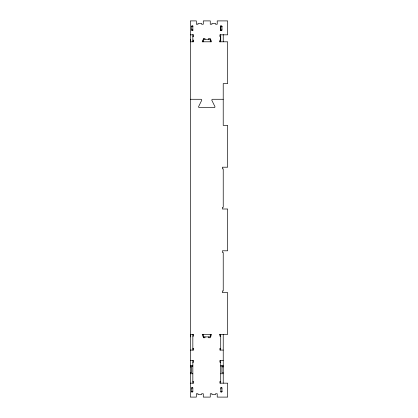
<?xml version="1.0" encoding="UTF-8"?>
<svg xmlns="http://www.w3.org/2000/svg" width="418" height="418" viewBox="0 0 418 418"><rect width="100%" height="100%" fill="white"/><g stroke="black" fill="none" stroke-linecap="round" stroke-linejoin="round"><path stroke-width="0.63" d="M191.82 25.958L191.585 29.955A0.627 0.627 0 0 0 192.212 30.582A0.627 0.627 0 0 0 192.839 29.955M220.944 25.958L220.709 29.955A0.627 0.627 0 0 0 221.336 30.582A0.627 0.627 0 0 0 221.963 29.955L221.963 26.371M191.58 26.475L192.834 26.475M220.725 26.475L221.979 26.475M191.58 29.955L192.834 29.955M220.725 29.955L221.979 29.955M190.326 34.835L193.675 34.835L193.675 36.507L192.839 36.507M203.294 39.292L210.264 39.292M192.839 40.128L193.675 40.128L193.675 41.8L190.326 41.8L190.336 39.292M203.294 40.128L202.458 40.128L202.458 41.8M210.264 40.128L211.1 40.128L211.1 41.8M220.709 40.128L219.873 40.128L219.873 41.8M202.181 41.8L211.377 41.8M219.46 41.8L227.674 41.8L227.674 83.6L223.217 83.6L223.217 125.4L227.674 125.4L227.674 167.2L222.392 167.2L222.392 168.872L223.228 168.872L223.228 207.328L222.392 207.328L222.392 209L227.674 209L227.674 250.8L222.392 250.8L222.392 252.472L223.228 252.472L223.228 290.928L222.392 290.928L222.392 292.6L227.674 292.6L227.674 334.4L219.46 334.4M190.331 99.275L200.912 99.275A0.836 0.836 0 0 1 201.737 100.247L198.576 106.663A0.836 0.836 0 0 0 199.402 107.635L214.147 107.635A0.836 0.836 0 0 0 214.972 106.663L211.811 100.247A0.836 0.836 0 0 1 212.637 99.275L223.217 99.275M202.181 334.4L211.377 334.4M192.839 336.072L193.675 336.072L193.675 334.4L190.331 334.4L190.336 336.908M203.294 336.072L202.458 336.072L202.458 334.4M210.264 336.072L211.1 336.072L211.1 334.4M220.709 336.072L219.873 336.072L219.873 334.4M203.294 336.908L210.264 336.908M192.839 348.403L193.675 348.403L193.675 350.075L190.331 350.075M220.709 348.403L219.873 348.403L219.873 350.075L223.228 350.075M190.331 360.525L193.675 360.525L193.675 362.197L192.839 362.197M223.228 360.525L219.873 360.525L219.873 362.197L220.709 362.197M190.331 366.926L191.585 366.926L191.585 372.778L190.331 372.778M223.228 366.926L221.974 366.926L221.974 372.778L223.228 372.778M190.331 373.734L192.839 373.77M220.72 373.77L223.228 373.734M192.839 381.493L193.675 381.493L193.675 383.165L190.331 383.165M220.709 381.493L219.873 381.493L219.873 383.165L227.674 383.165L227.674 397.1L217.224 397.1L217.224 393.756L215.552 393.756L215.552 394.592L211.931 394.592L211.931 393.756L210.259 393.756L210.259 397.1L203.289 397.1L203.289 393.756L201.617 393.756L201.617 394.592L197.996 394.592L197.996 393.756L196.324 393.756L196.324 397.1L190.331 397.1L190.326 20.9L196.324 20.9L196.324 24.244L197.996 24.244L197.996 23.408L201.617 23.408L201.617 24.244L203.289 24.244L203.289 20.9L210.259 20.9L210.259 24.244L211.931 24.244L211.931 23.408L215.552 23.408L215.552 24.244L217.224 24.244L217.224 20.9L227.674 20.9L227.674 34.835L219.873 34.835L219.873 36.507L220.709 36.507L220.714 41.8M191.82 392.042L191.585 388.045L192.839 388.045L192.839 391.629A0.637 0.637 0 0 1 191.862 391.99M220.944 392.042L220.709 388.045L221.974 388.045M191.585 391.525L192.839 391.525M220.72 391.525L221.974 391.525M223.233 34.522L223.233 41.8M223.228 334.4L223.228 383.165M221.963 391.629L221.963 388.045A0.627 0.627 0 0 0 221.336 387.418A0.627 0.627 0 0 0 220.709 388.045M220.725 25.744L220.725 30.686M220.725 34.522L220.725 41.8M220.714 334.4L220.72 350.075M220.72 360.525L220.72 383.165M210.264 41.8L210.264 38.456L208.592 38.456L208.592 39.292M210.264 334.4L210.264 337.744L208.592 337.744L208.592 336.908M204.966 39.292L204.966 38.456L203.294 38.456L203.294 41.8M204.966 336.908L204.966 337.744L203.294 337.744L203.294 334.4M192.834 25.744L192.834 30.686M192.834 34.522L192.844 41.8M192.839 334.4L192.839 350.075M192.839 360.525L192.839 383.165M220.981 26.01A0.637 0.637 0 0 1 222.005 26.36M191.862 26.01A0.637 0.637 0 0 1 192.886 26.36M222.005 391.64A0.637 0.637 0 0 1 220.981 391.99M191.585 388.045A0.627 0.627 0 0 1 192.212 387.418A0.627 0.627 0 0 1 192.839 388.045M192.839 365.938L190.331 365.938L192.839 365.975M223.228 365.938L220.72 365.938L223.228 365.975"/></g></svg>
